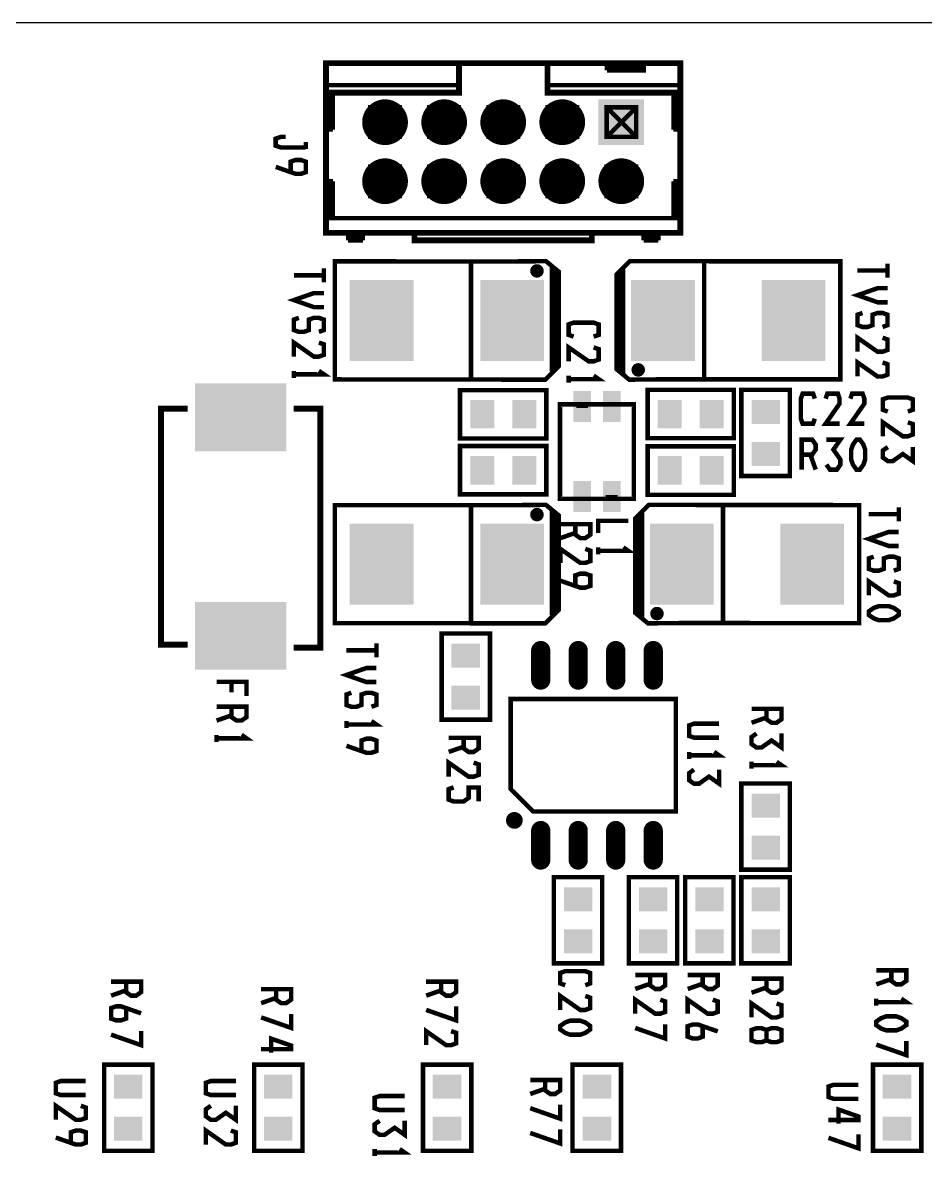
# Model space of a CAD drawing. Extents: x -8 to 204, y 99 to 321.
# Drawn here: x 117.56 to 148.12, y 282.64 to 321.11 of the extents above; entities that cross this region are included whole.
import ezdxf

# ---------------------------------------------------------------- set-up
doc = ezdxf.new("R2010")
doc.units = 0
doc.header["$MEASUREMENT"] = 0
doc.layers.get('0').update_dxf_attribs({"linetype": 'CONTINUOUS'})
for name, color, linetype in [('22-301-0_DRD', 1, 'CONTINUOUS'), ('22-301-0_SMT', 8, 'CONTINUOUS'), ('22-301-0_SST', 255, 'CONTINUOUS')]:
    doc.layers.add(name, color=color, linetype=linetype)

# ---------------------------------------------------------------- blocks, each defined once
blk = doc.blocks.new('RECTANGLE_5')
blk.add_solid([(0.4064, 0.4826), (0.4064, -0.4826), (-0.4064, 0.4826), (-0.4064, -0.4826)])
blk = doc.blocks.new('RECTANGLE_6')
blk.add_solid([(0.4826, 0.4064), (0.4826, -0.4064), (-0.4826, 0.4064), (-0.4826, -0.4064)])
blk = doc.blocks.new('RECTANGLE_15')
blk.add_solid([(1.0795, 1.3716), (1.0795, -1.3716), (-1.0795, 1.3716), (-1.0795, -1.3716)])
blk = doc.blocks.new('RECTANGLE_25')
blk.add_solid([(1.5494, 1.14935), (1.5494, -1.14935), (-1.5494, 1.14935), (-1.5494, -1.14935)])
blk = doc.blocks.new('ROUND_31')
at = {"const_width": 0.7747}
blk.add_lwpolyline([(-0.38735, 0, 1), (0.38735, 0, 1)], format="xyb", close=True, dxfattribs=at)
blk = doc.blocks.new('SQUARE_32')
blk.add_solid([(0.7747, 0.7747), (0.7747, -0.7747), (-0.7747, 0.7747), (-0.7747, -0.7747)])
blk = doc.blocks.new('RECTANGLE_33')
blk.add_solid([(0.29972, 0.52451), (0.29972, -0.52451), (-0.29972, 0.52451), (-0.29972, -0.52451)])
blk = doc.blocks.new('OBLONG_49')
at = {"const_width": 0.65024}
blk.add_lwpolyline([(0, 0.50038), (0, -0.50038)], dxfattribs=at)
at = {"const_width": 0.32512}
for points in [[(-0.16256, 0.50038, 1), (0.16256, 0.50038, 1)], [(-0.16256, -0.50038, 1), (0.16256, -0.50038, 1)]]:
    blk.add_lwpolyline(points, format="xyb", close=True, dxfattribs=at)

msp = doc.modelspace()

# ---------------------------------------------------------------- linework, layer by layer
at = {"layer": '22-301-0_DRD'}
msp.add_line((202.303, 321.109), (-5.698, 321.109), dxfattribs=at)
at = {"layer": '22-301-0_SST'}
for points, const_width in [([(139.326, 319.74), (127.827, 319.74), (127.827, 313.99), (139.826, 313.99), (139.826, 319.74), (139.326, 319.74)], 0.198), ([(132.328, 319.74), (132.328, 318.739), (127.827, 318.739)], 0.198), ([(135.325, 319.74), (135.325, 318.739), (139.826, 318.739)], 0.198), ([(138.592, 319.743), (138.592, 319.491), (137.34, 319.491)], 0.15), ([(137.34, 319.743), (137.34, 319.491)], 0.15), ([(138.592, 319.743), (137.34, 319.743)], 0.15), ([(138.592, 319.697), (137.34, 319.697)], 0.15), ([(137.411, 319.743), (137.411, 319.491)], 0.15), ([(137.545, 319.743), (137.545, 319.491)], 0.15), ([(137.68, 319.743), (137.68, 319.491)], 0.15), ([(137.812, 319.743), (137.812, 319.491)], 0.15), ([(137.947, 319.743), (137.947, 319.491)], 0.15), ([(138.081, 319.743), (138.081, 319.491)], 0.15), ([(138.216, 319.743), (138.216, 319.491)], 0.15), ([(138.35, 319.743), (138.35, 319.491)], 0.15), ([(138.483, 319.743), (138.483, 319.491)], 0.15), ([(138.592, 319.562), (137.34, 319.562)], 0.15), ([(132.326, 318.991), (127.827, 318.991)], 0.15), ([(135.328, 318.991), (139.826, 318.991)], 0.15), ([(128.061, 318.742), (127.809, 318.742), (127.809, 317.49)], 0.15), ([(128.061, 318.633), (127.809, 318.633)], 0.15), ([(128.061, 318.501), (127.809, 318.501)], 0.15), ([(127.881, 318.742), (127.881, 317.49)], 0.15), ([(128.015, 318.742), (128.015, 317.49)], 0.15), ([(128.061, 318.742), (128.061, 317.49)], 0.15), ([(139.844, 318.742), (139.592, 318.742), (139.592, 317.49)], 0.15), ([(139.844, 318.633), (139.592, 318.633)], 0.15), ([(139.844, 318.501), (139.592, 318.501)], 0.15), ([(139.664, 318.742), (139.664, 317.49)], 0.15), ([(139.798, 318.742), (139.798, 317.49)], 0.15), ([(139.844, 318.742), (139.844, 317.49)], 0.15), ([(128.061, 318.366), (127.809, 318.366)], 0.15), ([(128.061, 318.231), (127.809, 318.231)], 0.15), ([(128.061, 318.097), (127.809, 318.097)], 0.15), ([(129.323, 318.242), (130.324, 317.241)], 0.15), ([(130.324, 317.241), (130.324, 318.242), (129.323, 318.242), (129.323, 317.241), (130.324, 317.241)], 0.15), ([(130.324, 318.242), (129.323, 317.241)], 0.15), ([(131.325, 318.242), (132.326, 317.241)], 0.15), ([(132.326, 318.242), (131.325, 317.241)], 0.15), ([(132.326, 317.241), (132.326, 318.242), (131.325, 318.242), (131.325, 317.241), (132.326, 317.241)], 0.15), ([(134.327, 317.241), (134.327, 318.242), (133.326, 318.242), (133.326, 317.241), (134.327, 317.241)], 0.15), ([(133.326, 318.242), (134.327, 317.241)], 0.15), ([(134.327, 318.242), (133.326, 317.241)], 0.15), ([(135.328, 318.242), (136.329, 317.241)], 0.15), ([(136.329, 317.241), (136.329, 318.242), (135.328, 318.242), (135.328, 317.241), (136.329, 317.241)], 0.15), ([(136.329, 318.242), (135.328, 317.241)], 0.15), ([(138.33, 317.241), (138.33, 318.242), (137.329, 318.242), (137.329, 317.241), (138.33, 317.241)], 0.15), ([(137.329, 318.242), (138.33, 317.241)], 0.15), ([(138.33, 318.242), (137.329, 317.241)], 0.15), ([(139.844, 318.366), (139.592, 318.366)], 0.15), ([(139.844, 318.231), (139.592, 318.231)], 0.15), ([(139.844, 318.097), (139.592, 318.097)], 0.15), ([(128.061, 317.962), (127.809, 317.962)], 0.15), ([(128.061, 317.83), (127.809, 317.83)], 0.15), ([(128.061, 317.696), (127.809, 317.696)], 0.15), ([(139.844, 317.962), (139.592, 317.962)], 0.15), ([(139.844, 317.83), (139.592, 317.83)], 0.15), ([(139.844, 317.696), (139.592, 317.696)], 0.15), ([(128.061, 317.561), (127.809, 317.561)], 0.15), ([(128.061, 317.49), (127.809, 317.49)], 0.15), ([(139.844, 317.561), (139.592, 317.561)], 0.15), ([(139.844, 317.49), (139.592, 317.49)], 0.15), ([(126.463, 317.241), (126.293, 317.241), (126.125, 317.182), (126.125, 316.944), (126.293, 316.885), (127.141, 316.885)], 0.152), ([(127.141, 316.827), (127.141, 317.063)], 0.152), ([(126.633, 316.047), (126.633, 316.403), (126.801, 316.461), (126.971, 316.461), (127.141, 316.403), (127.141, 316.047), (126.971, 315.989), (126.801, 315.989), (126.125, 316.225)], 0.152), ([(130.324, 315.239), (130.324, 316.24), (129.323, 316.24), (129.323, 315.239), (130.324, 315.239)], 0.15), ([(129.323, 316.24), (130.324, 315.239)], 0.15), ([(130.324, 316.24), (129.323, 315.239)], 0.15), ([(132.326, 315.239), (132.326, 316.24), (131.325, 316.24), (131.325, 315.239), (132.326, 315.239)], 0.15), ([(131.325, 316.24), (132.326, 315.239)], 0.15), ([(132.326, 316.24), (131.325, 315.239)], 0.15), ([(134.327, 315.239), (134.327, 316.24), (133.326, 316.24), (133.326, 315.239), (134.327, 315.239)], 0.15), ([(133.326, 316.24), (134.327, 315.239)], 0.15), ([(134.327, 316.24), (133.326, 315.239)], 0.15), ([(136.329, 315.239), (136.329, 316.24), (135.328, 316.24), (135.328, 315.239), (136.329, 315.239)], 0.15), ([(135.328, 316.24), (136.329, 315.239)], 0.15), ([(136.329, 316.24), (135.328, 315.239)], 0.15), ([(138.33, 316.24), (137.329, 315.239)], 0.15), ([(138.33, 315.239), (138.33, 316.24), (137.329, 316.24), (137.329, 315.239), (138.33, 315.239)], 0.15), ([(137.329, 316.24), (138.33, 315.239)], 0.15), ([(127.809, 315.74), (127.809, 314.488)], 0.15), ([(128.061, 315.74), (127.809, 315.74)], 0.15), ([(127.881, 315.74), (127.881, 314.488)], 0.15), ([(128.015, 315.74), (128.015, 314.488)], 0.15), ([(128.061, 315.74), (128.061, 314.488)], 0.15), ([(139.592, 315.74), (139.592, 314.488)], 0.15), ([(139.844, 315.74), (139.592, 315.74)], 0.15), ([(139.664, 315.74), (139.664, 314.488)], 0.15), ([(139.798, 315.74), (139.798, 314.488)], 0.15), ([(139.844, 315.74), (139.844, 314.488)], 0.15), ([(128.061, 315.631), (127.809, 315.631)], 0.15), ([(128.061, 315.498), (127.809, 315.498)], 0.15), ([(128.061, 315.364), (127.809, 315.364)], 0.15), ([(139.844, 315.631), (139.592, 315.631)], 0.15), ([(139.844, 315.498), (139.592, 315.498)], 0.15), ([(139.844, 315.364), (139.592, 315.364)], 0.15), ([(128.061, 315.229), (127.809, 315.229)], 0.15), ([(128.061, 315.095), (127.809, 315.095)], 0.15), ([(128.061, 314.96), (127.809, 314.96)], 0.15), ([(139.844, 315.229), (139.592, 315.229)], 0.15), ([(139.844, 315.095), (139.592, 315.095)], 0.15), ([(139.844, 314.96), (139.592, 314.96)], 0.15), ([(128.061, 314.828), (127.809, 314.828)], 0.15), ([(128.061, 314.693), (127.809, 314.693)], 0.15), ([(139.844, 314.828), (139.592, 314.828)], 0.15), ([(139.844, 314.693), (139.592, 314.693)], 0.15), ([(128.061, 314.559), (127.809, 314.559)], 0.15), ([(128.061, 314.488), (127.809, 314.488)], 0.15), ([(127.827, 314.49), (139.826, 314.49)], 0.15), ([(139.844, 314.559), (139.592, 314.559)], 0.15), ([(139.844, 314.488), (139.592, 314.488)], 0.15), ([(128.574, 313.99), (128.574, 313.738)], 0.15), ([(129.074, 313.99), (128.574, 313.99)], 0.15), ([(129.074, 313.944), (128.574, 313.944)], 0.15), ([(129.074, 313.809), (128.574, 313.809)], 0.15), ([(128.645, 313.99), (128.645, 313.738)], 0.15), ([(128.78, 313.99), (128.78, 313.738)], 0.15), ([(128.912, 313.99), (128.912, 313.738)], 0.15), ([(129.046, 313.99), (129.046, 313.738)], 0.15), ([(129.074, 313.99), (129.074, 313.738)], 0.15), ([(137.83, 313.99), (136.829, 313.99), (136.829, 313.738), (130.824, 313.738), (130.824, 313.99)], 0.198), ([(139.082, 313.99), (138.582, 313.99), (138.582, 313.738)], 0.15), ([(139.082, 313.944), (138.582, 313.944)], 0.15), ([(139.082, 313.809), (138.582, 313.809)], 0.15), ([(138.65, 313.99), (138.65, 313.738)], 0.15), ([(138.785, 313.99), (138.785, 313.738)], 0.15), ([(138.919, 313.99), (138.919, 313.738)], 0.15), ([(139.054, 313.99), (139.054, 313.738)], 0.15), ([(139.082, 313.99), (139.082, 313.738)], 0.15), ([(129.074, 313.738), (128.574, 313.738)], 0.15), ([(139.082, 313.738), (138.582, 313.738)], 0.15), ([(127.756, 312.313), (127.756, 312.788)], 0.152), ([(134.116, 313.022), (129.763, 313.024), (128.124, 313.024), (128.124, 309.027), (135.249, 309.019), (135.706, 309.476), (135.706, 312.677), (135.274, 313.032), (134.116, 313.022)], 0.152), ([(132.734, 312.981), (132.734, 309.044)], 0.152), ([(135.112, 312.651), (134.825, 312.651)], 0.152), ([(135.094, 312.788), (134.843, 312.788)], 0.152), ([(134.919, 312.844), (134.919, 312.557)], 0.152), ([(135.056, 312.826), (135.056, 312.575)], 0.152), ([(135.401, 312.931), (135.452, 312.88)], 0.152), ([(135.401, 312.931), (135.503, 312.829), (135.478, 312.804), (135.478, 309.298)], 0.152), ([(135.452, 312.88), (135.503, 312.804)], 0.152), ([(135.638, 312.692), (135.478, 312.692)], 0.152), ([(135.503, 312.804), (135.655, 312.677)], 0.152), ([(135.503, 312.804), (135.503, 309.324)], 0.152), ([(135.64, 312.689), (135.64, 309.461)], 0.152), ([(135.655, 312.677), (135.655, 309.476)], 0.152), ([(139.252, 309.029), (143.606, 309.027), (145.244, 309.027), (145.244, 313.024), (138.119, 313.032), (137.662, 312.575), (137.662, 309.375), (138.094, 309.019), (139.252, 309.029)], 0.152), ([(137.891, 312.753), (137.713, 312.575)], 0.152), ([(137.891, 312.651), (137.789, 312.651)], 0.152), ([(137.814, 312.677), (137.814, 309.291)], 0.152), ([(137.891, 312.753), (137.891, 309.248)], 0.152), ([(140.634, 309.07), (140.634, 313.007)], 0.152), ([(145.823, 312.717), (146.839, 312.717)], 0.152), ([(146.839, 312.478), (146.839, 312.953)], 0.152), ([(126.74, 312.552), (127.756, 312.552)], 0.152), ([(135.655, 312.555), (135.478, 312.555)], 0.152), ([(135.655, 312.417), (135.478, 312.417)], 0.152), ([(135.655, 312.28), (135.478, 312.28)], 0.152), ([(137.713, 312.575), (137.713, 309.375), (137.865, 309.248), (137.916, 309.171), (137.967, 309.121)], 0.152), ([(137.891, 312.514), (137.713, 312.514)], 0.152), ([(137.891, 312.377), (137.713, 312.377)], 0.152), ([(127.756, 311.475), (127.416, 311.475), (126.74, 311.714), (127.416, 311.95), (127.756, 311.95)], 0.152), ([(135.655, 312.143), (135.478, 312.143)], 0.152), ([(135.655, 312.006), (135.478, 312.006)], 0.152), ([(137.891, 312.24), (137.713, 312.24)], 0.152), ([(137.891, 312.102), (137.713, 312.102)], 0.152), ([(137.891, 311.965), (137.713, 311.965)], 0.152), ([(146.839, 311.64), (146.501, 311.64), (145.823, 311.879), (146.501, 312.115), (146.839, 312.115)], 0.152), ([(135.655, 311.869), (135.478, 311.869)], 0.152), ([(135.655, 311.732), (135.478, 311.732)], 0.152), ([(135.655, 311.594), (135.478, 311.594)], 0.152), ([(137.891, 311.828), (137.713, 311.828)], 0.152), ([(137.891, 311.691), (137.713, 311.691)], 0.152), ([(137.891, 311.554), (137.713, 311.554)], 0.152), ([(127.586, 310.637), (127.756, 310.698), (127.756, 311.053), (127.586, 311.112), (127.416, 311.112), (127.248, 311.053), (127.248, 310.698), (127.078, 310.637), (126.908, 310.637), (126.74, 310.698), (126.74, 311.053), (126.908, 311.112)], 0.152), ([(135.655, 311.457), (135.478, 311.457)], 0.152), ([(135.655, 311.32), (135.478, 311.32)], 0.152), ([(135.655, 311.183), (135.478, 311.183)], 0.152), ([(137.891, 311.417), (137.713, 311.417)], 0.152), ([(137.891, 311.28), (137.713, 311.28)], 0.152), ([(137.891, 311.142), (137.713, 311.142)], 0.152), ([(146.671, 310.802), (146.839, 310.863), (146.839, 311.219), (146.671, 311.277), (146.501, 311.277), (146.331, 311.219), (146.331, 310.863), (146.163, 310.802), (145.993, 310.802), (145.823, 310.863), (145.823, 311.219), (145.993, 311.277)], 0.152), ([(135.655, 311.046), (135.478, 311.046)], 0.152), ([(135.655, 310.909), (135.478, 310.909)], 0.152), ([(135.655, 310.772), (135.478, 310.772)], 0.152), ([(136.212, 310.477), (136.042, 310.535), (136.042, 310.891), (136.212, 310.949), (136.887, 310.949), (137.058, 310.891), (137.058, 310.535), (136.887, 310.477)], 0.152), ([(137.891, 311.005), (137.713, 311.005)], 0.152), ([(137.891, 310.868), (137.713, 310.868)], 0.152), ([(137.891, 310.731), (137.713, 310.731)], 0.152), ([(126.74, 309.799), (126.74, 310.274), (127.416, 309.799), (127.586, 309.799), (127.756, 309.86), (127.756, 310.215), (127.586, 310.274)], 0.152), ([(135.655, 310.634), (135.478, 310.634)], 0.152), ([(135.655, 310.497), (135.478, 310.497)], 0.152), ([(135.655, 310.36), (135.478, 310.36)], 0.152), ([(137.891, 310.594), (137.713, 310.594)], 0.152), ([(137.891, 310.457), (137.713, 310.457)], 0.152), ([(145.823, 309.964), (145.823, 310.439), (146.501, 309.964), (146.671, 309.964), (146.839, 310.025), (146.839, 310.38), (146.671, 310.439)], 0.152), ([(135.655, 310.223), (135.478, 310.223)], 0.152), ([(135.655, 310.086), (135.478, 310.086)], 0.152), ([(136.042, 309.639), (136.042, 310.111), (136.72, 309.639), (136.887, 309.639), (137.058, 309.697), (137.058, 310.053), (136.887, 310.111)], 0.152), ([(137.891, 310.319), (137.713, 310.319)], 0.152), ([(137.891, 310.182), (137.713, 310.182)], 0.152), ([(137.891, 310.045), (137.713, 310.045)], 0.152), ([(135.655, 309.949), (135.478, 309.949)], 0.152), ([(135.655, 309.811), (135.478, 309.811)], 0.152), ([(135.655, 309.674), (135.478, 309.674)], 0.152), ([(137.891, 309.908), (137.713, 309.908)], 0.152), ([(137.891, 309.771), (137.713, 309.771)], 0.152), ([(137.891, 309.634), (137.713, 309.634)], 0.152), ([(145.823, 309.126), (145.823, 309.601), (146.501, 309.126), (146.671, 309.126), (146.839, 309.187), (146.839, 309.542), (146.671, 309.601)], 0.152), ([(126.74, 309.08), (126.74, 309.316)], 0.152), ([(126.74, 309.199), (127.756, 309.199), (127.586, 309.316)], 0.152), ([(135.655, 309.537), (135.478, 309.537)], 0.152), ([(135.655, 309.476), (135.478, 309.298)], 0.152), ([(135.579, 309.4), (135.478, 309.4)], 0.152), ([(137.891, 309.496), (137.713, 309.496)], 0.152), ([(137.891, 309.359), (137.731, 309.359)], 0.152), ([(137.891, 309.248), (137.865, 309.222)], 0.152), ([(137.865, 309.222), (137.967, 309.121)], 0.152), ([(138.541, 309.298), (138.254, 309.298)], 0.152), ([(138.523, 309.435), (138.272, 309.435)], 0.152), ([(138.348, 309.491), (138.348, 309.204)], 0.152), ([(138.485, 309.474), (138.485, 309.222)], 0.152), ([(136.042, 308.917), (136.042, 309.156)], 0.152), ([(136.042, 309.037), (137.058, 309.037), (136.887, 309.156)], 0.152), ([(132.366, 307.025), (135.287, 307.025), (135.287, 308.663), (132.366, 308.663), (132.366, 307.025)], 0.152), ([(141.637, 308.676), (138.716, 308.676), (138.716, 307.038), (141.637, 307.038), (141.637, 308.676)], 0.152), ([(141.891, 308.676), (141.891, 305.755), (143.529, 305.755), (143.529, 308.676), (141.891, 308.676)], 0.152), ([(144.378, 307.696), (144.319, 307.528), (143.964, 307.528), (143.905, 307.696), (143.905, 308.374), (143.964, 308.544), (144.319, 308.544), (144.378, 308.374)], 0.152), ([(145.216, 307.528), (144.744, 307.528), (145.216, 308.204), (145.216, 308.374), (145.158, 308.544), (144.802, 308.544), (144.744, 308.374)], 0.152), ([(146.054, 307.528), (145.582, 307.528), (146.054, 308.204), (146.054, 308.374), (145.996, 308.544), (145.64, 308.544), (145.582, 308.374)], 0.152), ([(123.138, 300.045), (122.239, 300.045), (122.239, 308.036), (123.138, 308.036)], 0.201), ([(126.735, 308.036), (127.634, 308.036), (127.634, 299.943), (126.735, 299.943)], 0.201), ([(138.251, 308.13), (138.251, 308.181), (138.201, 308.181), (135.8, 308.181), (135.752, 308.181), (135.752, 308.13)], 0.152), ([(135.752, 305.031), (135.752, 308.13)], 0.152), ([(136.702, 308.13), (136.301, 308.13)], 0.152), ([(138.251, 308.13), (138.251, 305.031)], 0.152), ([(146.849, 307.937), (146.679, 307.998), (146.679, 308.353), (146.849, 308.412), (147.527, 308.412), (147.695, 308.353), (147.695, 307.998), (147.527, 307.937)], 0.152), ([(146.679, 307.099), (146.679, 307.574), (147.357, 307.099), (147.527, 307.099), (147.695, 307.16), (147.695, 307.515), (147.527, 307.574)], 0.152), ([(143.933, 306.479), (144.289, 306.479), (144.406, 306.649), (144.406, 306.819), (144.289, 306.987), (143.933, 306.987), (143.933, 305.971)], 0.152), ([(144.772, 306.141), (144.888, 305.971), (145.127, 305.971), (145.244, 306.141), (145.244, 306.311), (145.008, 306.649), (145.244, 306.987), (144.772, 306.987)], 0.152), ([(145.788, 305.971), (145.668, 306.141), (145.61, 306.311), (145.61, 306.649), (145.668, 306.819), (145.788, 306.987), (145.904, 306.987), (146.024, 306.819), (146.082, 306.649), (146.082, 306.311), (146.024, 306.141), (145.904, 305.971), (145.788, 305.971)], 0.152), ([(135.287, 306.771), (132.366, 306.771), (132.366, 305.133), (135.287, 305.133), (135.287, 306.771)], 0.152), ([(138.716, 305.12), (141.637, 305.12), (141.637, 306.758), (138.716, 306.758), (138.716, 305.12)], 0.152), ([(146.849, 306.735), (146.679, 306.616), (146.679, 306.38), (146.849, 306.26), (147.019, 306.26), (147.357, 306.499), (147.695, 306.26), (147.695, 306.735)], 0.152), ([(144.228, 306.479), (144.406, 305.971)], 0.152), ([(135.752, 305.031), (135.752, 304.98), (135.8, 304.98), (138.201, 304.98), (138.251, 304.98), (138.251, 305.031)], 0.152), ([(137.301, 305.031), (137.703, 305.031)], 0.152), ([(134.116, 304.767), (129.763, 304.769), (128.124, 304.769), (128.124, 300.772), (135.249, 300.764), (135.706, 301.221), (135.706, 304.422), (135.274, 304.777), (134.116, 304.767)], 0.152), ([(132.734, 304.726), (132.734, 300.789)], 0.152), ([(134.919, 304.589), (134.919, 304.302)], 0.152), ([(135.401, 304.676), (135.452, 304.625)], 0.152), ([(135.401, 304.676), (135.503, 304.574), (135.478, 304.549), (135.478, 301.043)], 0.152), ([(135.452, 304.625), (135.503, 304.549)], 0.152), ([(139.887, 300.774), (144.241, 300.772), (145.879, 300.772), (145.879, 304.769), (138.754, 304.777), (138.297, 304.32), (138.297, 301.12), (138.729, 300.764), (139.887, 300.774)], 0.152), ([(141.269, 300.815), (141.269, 304.752)], 0.152), ([(147.22, 304.223), (147.22, 304.698)], 0.152), ([(135.112, 304.396), (134.825, 304.396)], 0.152), ([(135.094, 304.533), (134.843, 304.533)], 0.152), ([(135.056, 304.571), (135.056, 304.32)], 0.152), ([(135.638, 304.437), (135.478, 304.437)], 0.152), ([(135.655, 304.3), (135.478, 304.3)], 0.152), ([(135.503, 304.549), (135.655, 304.422)], 0.152), ([(135.503, 304.549), (135.503, 301.069)], 0.152), ([(135.64, 304.434), (135.64, 301.206)], 0.152), ([(135.655, 304.422), (135.655, 301.221)], 0.152), ([(137.045, 303.82), (137.045, 304.236), (138.061, 304.236)], 0.152), ([(138.526, 304.498), (138.348, 304.32)], 0.152), ([(138.348, 304.32), (138.348, 301.12), (138.5, 300.993), (138.551, 300.916), (138.602, 300.866)], 0.152), ([(138.526, 304.259), (138.348, 304.259)], 0.152), ([(138.526, 304.396), (138.424, 304.396)], 0.152), ([(138.449, 304.422), (138.449, 301.036)], 0.152), ([(138.526, 304.498), (138.526, 300.993)], 0.152), ([(146.204, 304.462), (147.22, 304.462)], 0.152), ([(135.655, 304.162), (135.478, 304.162)], 0.152), ([(135.655, 304.025), (135.478, 304.025)], 0.152), ([(135.655, 303.888), (135.478, 303.888)], 0.152), ([(136.268, 304.124), (136.268, 303.769), (136.438, 303.649), (136.605, 303.649), (136.776, 303.769), (136.776, 304.124), (135.76, 304.124)], 0.152), ([(136.268, 303.827), (135.76, 303.649)], 0.152), ([(138.526, 304.122), (138.348, 304.122)], 0.152), ([(138.526, 303.985), (138.348, 303.985)], 0.152), ([(138.526, 303.847), (138.348, 303.847)], 0.152), ([(147.22, 303.385), (146.882, 303.385), (146.204, 303.624), (146.882, 303.86), (147.22, 303.86)], 0.152), ([(135.655, 303.751), (135.478, 303.751)], 0.152), ([(135.655, 303.614), (135.478, 303.614)], 0.152), ([(135.655, 303.477), (135.478, 303.477)], 0.152), ([(138.526, 303.71), (138.348, 303.71)], 0.152), ([(138.526, 303.573), (138.348, 303.573)], 0.152), ([(138.526, 303.436), (138.348, 303.436)], 0.152), ([(135.655, 303.339), (135.478, 303.339)], 0.152), ([(135.655, 303.202), (135.478, 303.202)], 0.152), ([(135.655, 303.065), (135.478, 303.065)], 0.152), ([(135.76, 302.811), (135.76, 303.286), (136.438, 302.811), (136.605, 302.811), (136.776, 302.87), (136.776, 303.225), (136.605, 303.286)], 0.152), ([(137.045, 303.101), (137.045, 303.337)], 0.152), ([(137.045, 303.22), (138.061, 303.22), (137.891, 303.337)], 0.152), ([(138.526, 303.299), (138.348, 303.299)], 0.152), ([(138.526, 303.162), (138.348, 303.162)], 0.152), ([(135.655, 302.928), (135.478, 302.928)], 0.152), ([(135.655, 302.791), (135.478, 302.791)], 0.152), ([(135.655, 302.654), (135.478, 302.654)], 0.152), ([(138.526, 303.025), (138.348, 303.025)], 0.152), ([(138.526, 302.887), (138.348, 302.887)], 0.152), ([(138.526, 302.75), (138.348, 302.75)], 0.152), ([(147.052, 302.547), (147.22, 302.608), (147.22, 302.964), (147.052, 303.022), (146.882, 303.022), (146.712, 302.964), (146.712, 302.608), (146.544, 302.547), (146.374, 302.547), (146.204, 302.608), (146.204, 302.964), (146.374, 303.022)], 0.152), ([(135.655, 302.517), (135.478, 302.517)], 0.152), ([(135.655, 302.379), (135.478, 302.379)], 0.152), ([(136.268, 302.031), (136.268, 302.387), (136.438, 302.448), (136.605, 302.448), (136.776, 302.387), (136.776, 302.031), (136.605, 301.973), (136.438, 301.973), (135.76, 302.209)], 0.152), ([(138.526, 302.613), (138.348, 302.613)], 0.152), ([(138.526, 302.476), (138.348, 302.476)], 0.152), ([(138.526, 302.339), (138.348, 302.339)], 0.152), ([(135.655, 302.242), (135.478, 302.242)], 0.152), ([(135.655, 302.105), (135.478, 302.105)], 0.152), ([(135.655, 301.968), (135.478, 301.968)], 0.152), ([(138.526, 302.202), (138.348, 302.202)], 0.152), ([(138.526, 302.064), (138.348, 302.064)], 0.152), ([(138.526, 301.927), (138.348, 301.927)], 0.152), ([(146.204, 301.709), (146.204, 302.184), (146.882, 301.709), (147.052, 301.709), (147.22, 301.77), (147.22, 302.125), (147.052, 302.184)], 0.152), ([(135.655, 301.831), (135.478, 301.831)], 0.152), ([(135.655, 301.694), (135.478, 301.694)], 0.152), ([(135.655, 301.556), (135.478, 301.556)], 0.152), ([(138.526, 301.79), (138.348, 301.79)], 0.152), ([(138.526, 301.653), (138.348, 301.653)], 0.152), ([(138.526, 301.516), (138.348, 301.516)], 0.152), ([(135.655, 301.419), (135.478, 301.419)], 0.152), ([(135.655, 301.282), (135.478, 301.282)], 0.152), ([(135.655, 301.221), (135.478, 301.043)], 0.152), ([(135.579, 301.145), (135.478, 301.145)], 0.152), ([(138.526, 301.379), (138.348, 301.379)], 0.152), ([(138.526, 301.241), (138.348, 301.241)], 0.152), ([(139.158, 301.18), (138.907, 301.18)], 0.152), ([(138.983, 301.236), (138.983, 300.949)], 0.152), ([(139.12, 301.219), (139.12, 300.967)], 0.152), ([(146.204, 301.168), (146.374, 301.287), (146.544, 301.346), (146.882, 301.346), (147.052, 301.287), (147.22, 301.168), (147.22, 301.048), (147.052, 300.932), (146.882, 300.871), (146.544, 300.871), (146.374, 300.932), (146.204, 301.048), (146.204, 301.168)], 0.152), ([(138.526, 301.104), (138.366, 301.104)], 0.152), ([(138.526, 300.993), (138.5, 300.967)], 0.152), ([(138.5, 300.967), (138.602, 300.866)], 0.152), ([(139.176, 301.043), (138.889, 301.043)], 0.152), ([(133.382, 297.5), (133.382, 300.421), (131.744, 300.421), (131.744, 297.5), (133.382, 297.5)], 0.152), ([(129.534, 299.613), (129.534, 300.088)], 0.152), ([(128.518, 299.852), (129.534, 299.852)], 0.152), ([(129.534, 298.775), (129.194, 298.775), (128.518, 299.014), (129.194, 299.25), (129.534, 299.25)], 0.152), ([(124.121, 298.78), (125.137, 298.78), (125.137, 298.308)], 0.152), ([(124.629, 298.425), (124.629, 298.78)], 0.152), ([(129.364, 297.937), (129.534, 297.998), (129.534, 298.353), (129.364, 298.412), (129.194, 298.412), (129.026, 298.353), (129.026, 297.998), (128.856, 297.937), (128.686, 297.937), (128.518, 297.998), (128.518, 298.353), (128.686, 298.412)], 0.152), ([(134.081, 295.151), (134.081, 298.199), (139.669, 298.199), (139.669, 294.389), (134.843, 294.389), (134.081, 295.151)], 0.152), ([(124.629, 297.942), (124.629, 297.586), (124.8, 297.47), (124.967, 297.47), (125.137, 297.586), (125.137, 297.942), (124.121, 297.942)], 0.152), ([(142.742, 297.871), (142.742, 297.515), (142.912, 297.396), (143.082, 297.396), (143.25, 297.515), (143.25, 297.871), (142.234, 297.871)], 0.152), ([(124.629, 297.647), (124.121, 297.47)], 0.152), ([(128.518, 297.218), (128.518, 297.454)], 0.152), ([(128.518, 297.337), (129.534, 297.337), (129.364, 297.454)], 0.152), ([(141.137, 296.893), (140.288, 296.893), (140.121, 296.951), (140.121, 297.307), (140.288, 297.365), (141.137, 297.365)], 0.152), ([(142.742, 297.574), (142.234, 297.396)], 0.152), ([(124.121, 296.748), (124.121, 296.987)], 0.152), ([(124.121, 296.868), (125.137, 296.868), (124.967, 296.987)], 0.152), ([(132.488, 296.883), (132.488, 296.527), (132.656, 296.408), (132.826, 296.408), (132.996, 296.527), (132.996, 296.883), (131.98, 296.883)], 0.152), ([(142.404, 297.033), (142.234, 296.913), (142.234, 296.677), (142.404, 296.558), (142.574, 296.558), (142.912, 296.796), (143.25, 296.558), (143.25, 297.033)], 0.152), ([(129.026, 296.438), (129.026, 296.794), (129.194, 296.855), (129.364, 296.855), (129.534, 296.794), (129.534, 296.438), (129.364, 296.38), (129.194, 296.38), (128.518, 296.616)], 0.152), ([(132.488, 296.586), (131.98, 296.408)], 0.152), ([(131.98, 295.57), (131.98, 296.045), (132.656, 295.57), (132.826, 295.57), (132.996, 295.631), (132.996, 295.986), (132.826, 296.045)], 0.152), ([(140.121, 296.172), (140.121, 296.41)], 0.152), ([(140.121, 296.291), (141.137, 296.291), (140.967, 296.41)], 0.152), ([(140.288, 295.808), (140.121, 295.689), (140.121, 295.453), (140.288, 295.333), (140.459, 295.333), (140.796, 295.572), (141.137, 295.333), (141.137, 295.808)], 0.152), ([(142.234, 295.839), (142.234, 296.075)], 0.152), ([(142.234, 295.958), (143.25, 295.958), (143.082, 296.075)], 0.152), ([(141.891, 295.341), (141.891, 292.42), (143.529, 292.42), (143.529, 295.341), (141.891, 295.341)], 0.152), ([(132.148, 295.206), (131.98, 295.148), (131.98, 294.792), (132.148, 294.731), (132.488, 294.731), (132.656, 294.851), (132.656, 295.206), (132.996, 295.206), (132.996, 294.731)], 0.152), ([(134.33, 294.256), (134.083, 294.256)], 0.152), ([(134.098, 294.267), (134.098, 293.908)], 0.152), ([(134.236, 294.295), (134.236, 293.883)], 0.152), ([(134.373, 294.211), (134.373, 293.964)], 0.152), ([(134.411, 294.119), (133.999, 294.119)], 0.152), ([(134.385, 293.982), (134.027, 293.982)], 0.152), ([(135.541, 292.166), (135.541, 289.245), (137.179, 289.245), (137.179, 292.166), (135.541, 292.166)], 0.152), ([(138.081, 292.166), (138.081, 289.245), (139.719, 289.245), (139.719, 292.166), (138.081, 292.166)], 0.152), ([(139.986, 292.166), (139.986, 289.245), (141.624, 289.245), (141.624, 292.166), (139.986, 292.166)], 0.152), ([(141.891, 292.166), (141.891, 289.245), (143.529, 289.245), (143.529, 292.166), (141.891, 292.166)], 0.152), ([(135.927, 288.506), (135.757, 288.567), (135.757, 288.922), (135.927, 288.981), (136.605, 288.981), (136.773, 288.922), (136.773, 288.567), (136.605, 288.506)], 0.152), ([(138.805, 288.854), (138.805, 288.498), (138.975, 288.379), (139.145, 288.379), (139.313, 288.498), (139.313, 288.854), (138.297, 288.854)], 0.152), ([(140.583, 288.854), (140.583, 288.498), (140.753, 288.379), (140.923, 288.379), (141.091, 288.498), (141.091, 288.854), (140.075, 288.854)], 0.152), ([(146.966, 289.009), (146.966, 288.653), (147.134, 288.534), (147.304, 288.534), (147.474, 288.653), (147.474, 289.009), (146.458, 289.009)], 0.152), ([(121.058, 288.628), (121.058, 288.272), (121.226, 288.153), (121.396, 288.153), (121.566, 288.272), (121.566, 288.628), (120.55, 288.628)], 0.152), ([(131.726, 288.628), (131.726, 288.272), (131.894, 288.153), (132.064, 288.153), (132.234, 288.272), (132.234, 288.628), (131.218, 288.628)], 0.152), ([(138.805, 288.557), (138.297, 288.379)], 0.152), ([(140.583, 288.557), (140.075, 288.379)], 0.152), ([(142.742, 288.727), (142.742, 288.371), (142.912, 288.252), (143.082, 288.252), (143.25, 288.371), (143.25, 288.727), (142.234, 288.727)], 0.152), ([(142.742, 288.43), (142.234, 288.252)], 0.152), ([(146.966, 288.712), (146.458, 288.534)], 0.152), ([(121.058, 288.331), (120.55, 288.153)], 0.152), ([(126.138, 288.374), (126.138, 288.018), (126.306, 287.899), (126.476, 287.899), (126.646, 288.018), (126.646, 288.374), (125.63, 288.374)], 0.152), ([(126.138, 288.077), (125.63, 287.899)], 0.152), ([(131.726, 288.331), (131.218, 288.153)], 0.152), ([(135.757, 287.668), (135.757, 288.143), (136.435, 287.668), (136.605, 287.668), (136.773, 287.729), (136.773, 288.084), (136.605, 288.143)], 0.152), ([(138.297, 287.541), (138.297, 288.016), (138.975, 287.541), (139.145, 287.541), (139.313, 287.602), (139.313, 287.957), (139.145, 288.016)], 0.152), ([(140.075, 287.541), (140.075, 288.016), (140.753, 287.541), (140.923, 287.541), (141.091, 287.602), (141.091, 287.957), (140.923, 288.016)], 0.152), ([(146.458, 287.815), (146.458, 288.051)], 0.152), ([(146.458, 287.934), (147.474, 287.934), (147.304, 288.051)], 0.152), ([(121.058, 287.731), (121.058, 287.376), (120.888, 287.315), (120.718, 287.315), (120.55, 287.376), (120.55, 287.731), (120.718, 287.79), (120.888, 287.79), (121.566, 287.553)], 0.152), ([(131.218, 287.67), (132.234, 287.315), (132.234, 287.79)], 0.152), ([(142.234, 287.414), (142.234, 287.889), (142.912, 287.414), (143.082, 287.414), (143.25, 287.475), (143.25, 287.83), (143.082, 287.889)], 0.152), ([(125.63, 287.416), (126.646, 287.061), (126.646, 287.536)], 0.152), ([(135.757, 287.127), (135.927, 287.246), (136.097, 287.304), (136.435, 287.304), (136.605, 287.246), (136.773, 287.127), (136.773, 287.007), (136.605, 286.89), (136.435, 286.829), (136.097, 286.829), (135.927, 286.89), (135.757, 287.007), (135.757, 287.127)], 0.152), ([(146.458, 287.274), (146.626, 287.391), (146.796, 287.452), (147.134, 287.452), (147.304, 287.391), (147.474, 287.274), (147.474, 287.155), (147.304, 287.035), (147.134, 286.977), (146.796, 286.977), (146.626, 287.035), (146.458, 287.155), (146.458, 287.274)], 0.152), ([(120.55, 286.832), (121.566, 286.476), (121.566, 286.951)], 0.152), ([(131.218, 286.476), (131.218, 286.951), (131.894, 286.476), (132.064, 286.476), (132.234, 286.537), (132.234, 286.893), (132.064, 286.951)], 0.152), ([(138.297, 287.058), (139.313, 286.702), (139.313, 287.177)], 0.152), ([(140.583, 287.119), (140.583, 286.763), (140.415, 286.702), (140.245, 286.702), (140.075, 286.763), (140.075, 287.119), (140.245, 287.177), (140.415, 287.177), (141.091, 286.941)], 0.152), ([(142.742, 286.636), (142.912, 286.575), (143.082, 286.575), (143.25, 286.636), (143.25, 286.992), (143.082, 287.05), (142.912, 287.05), (142.742, 286.992), (142.742, 286.636), (142.574, 286.575), (142.404, 286.575), (142.234, 286.636), (142.234, 286.992), (142.404, 287.05), (142.574, 287.05), (142.742, 286.992)], 0.152), ([(125.968, 286.222), (125.968, 286.697), (126.646, 286.461), (126.646, 286.342), (125.63, 286.342)], 0.152), ([(146.458, 286.494), (147.474, 286.139), (147.474, 286.614)], 0.152), ([(121.952, 282.895), (121.952, 285.816), (120.314, 285.816), (120.314, 282.895), (121.952, 282.895)], 0.152), ([(127.032, 282.895), (127.032, 285.816), (125.394, 285.816), (125.394, 282.895), (127.032, 282.895)], 0.152), ([(132.747, 282.895), (132.747, 285.816), (131.109, 285.816), (131.109, 282.895), (132.747, 282.895)], 0.152), ([(136.176, 285.816), (136.176, 282.895), (137.814, 282.895), (137.814, 285.816), (136.176, 285.816)], 0.152), ([(147.987, 282.895), (147.987, 285.816), (146.349, 285.816), (146.349, 282.895), (147.987, 282.895)], 0.152), ([(119.694, 284.785), (118.848, 284.785), (118.678, 284.846), (118.678, 285.201), (118.848, 285.26), (119.694, 285.26)], 0.152), ([(124.774, 284.785), (123.928, 284.785), (123.758, 284.846), (123.758, 285.201), (123.928, 285.26), (124.774, 285.26)], 0.152), ([(135.249, 285.298), (135.249, 284.942), (135.419, 284.823), (135.589, 284.823), (135.757, 284.942), (135.757, 285.298), (134.741, 285.298)], 0.152), ([(135.249, 285.001), (134.741, 284.823)], 0.152), ([(145.856, 284.658), (145.01, 284.658), (144.84, 284.719), (144.84, 285.074), (145.01, 285.133), (145.856, 285.133)], 0.152), ([(130.489, 284.277), (129.643, 284.277), (129.473, 284.338), (129.473, 284.693), (129.643, 284.752), (130.489, 284.752)], 0.152), ([(118.678, 283.947), (118.678, 284.422), (119.356, 283.947), (119.524, 283.947), (119.694, 284.008), (119.694, 284.363), (119.524, 284.422)], 0.152), ([(123.928, 284.422), (123.758, 284.302), (123.758, 284.066), (123.928, 283.947), (124.096, 283.947), (124.436, 284.185), (124.774, 283.947), (124.774, 284.422)], 0.152), ([(134.741, 284.34), (135.757, 283.985), (135.757, 284.46)], 0.152), ([(145.178, 283.82), (145.178, 284.295), (145.856, 284.058), (145.856, 283.939), (144.84, 283.939)], 0.152), ([(129.643, 283.914), (129.473, 283.794), (129.473, 283.558), (129.643, 283.439), (129.811, 283.439), (130.151, 283.677), (130.489, 283.439), (130.489, 283.914)], 0.152), ([(119.186, 283.169), (119.186, 283.525), (119.356, 283.583), (119.524, 283.583), (119.694, 283.525), (119.694, 283.169), (119.524, 283.108), (119.356, 283.108), (118.678, 283.347)], 0.152), ([(123.758, 283.108), (123.758, 283.583), (124.436, 283.108), (124.604, 283.108), (124.774, 283.169), (124.774, 283.525), (124.604, 283.583)], 0.152), ([(134.741, 283.502), (135.757, 283.146), (135.757, 283.621)], 0.152), ([(144.84, 283.337), (145.856, 282.981), (145.856, 283.456)], 0.152), ([(129.473, 282.72), (129.473, 282.956)], 0.152), ([(129.473, 282.839), (130.489, 282.839), (130.319, 282.956)], 0.152)]:
    msp.add_lwpolyline(points, dxfattribs=dict(at, const_width=const_width))
at = {"layer": '22-301-0_SST', "const_width": 0.152}
for points in [[(134.97, 312.854, 0.414214), (134.817, 312.702)], [(134.817, 312.702, 0.414214), (134.97, 312.55)], [(135.122, 312.702, 0.414214), (134.97, 312.854)], [(134.97, 312.55, 0.414214), (135.122, 312.702)], [(138.399, 309.502, 0.414214), (138.246, 309.349)], [(138.246, 309.349, 0.414214), (138.399, 309.197)], [(138.551, 309.349, 0.414214), (138.399, 309.502)], [(138.399, 309.197, 0.414214), (138.551, 309.349)], [(135.8, 308.181, 0.414214), (135.749, 308.13)], [(138.251, 308.13, 0.414214), (138.201, 308.181)], [(135.752, 305.031, 0.414214), (135.8, 304.983)], [(138.201, 304.98, 0.414214), (138.251, 305.031)], [(134.97, 304.599, 0.414214), (134.817, 304.447)], [(135.122, 304.447, 0.414214), (134.97, 304.599)], [(134.817, 304.447, 0.414214), (134.97, 304.295)], [(134.97, 304.295, 0.414214), (135.122, 304.447)], [(139.034, 301.247, 0.414214), (138.881, 301.094)], [(139.186, 301.094, 0.414214), (139.034, 301.247)], [(138.881, 301.094, 0.414214), (139.034, 300.942)], [(139.034, 300.942, 0.414214), (139.186, 301.094)], [(134.205, 294.297, 0.414214), (133.997, 294.089)], [(134.413, 294.089, 0.414214), (134.205, 294.297)], [(133.997, 294.089, 0.414214), (134.205, 293.881)], [(134.205, 293.881, 0.414214), (134.413, 294.089)]]:
    msp.add_lwpolyline(points, format="xyb", dxfattribs=at)

# ---------------------------------------------------------------- block references
at = {"layer": '22-301-0_SMT'}
for name, p in [('ROUND_31', (129.826, 317.739)), ('ROUND_31', (131.828, 317.739)), ('ROUND_31', (133.827, 317.739)), ('ROUND_31', (135.826, 317.739)), ('SQUARE_32', (137.825, 317.739)), ('ROUND_31', (129.826, 315.74)), ('ROUND_31', (131.828, 315.74)), ('ROUND_31', (133.827, 315.74)), ('ROUND_31', (135.826, 315.74)), ('ROUND_31', (137.825, 315.74)), ('RECTANGLE_15', (129.712, 311.026)), ('RECTANGLE_15', (134.131, 311.026)), ('RECTANGLE_15', (139.237, 311.026)), ('RECTANGLE_15', (143.656, 311.026)), ('RECTANGLE_25', (124.937, 307.741)), ('RECTANGLE_33', (136.501, 308.105)), ('RECTANGLE_33', (137.502, 308.105)), ('RECTANGLE_5', (133.115, 307.851)), ('RECTANGLE_5', (134.538, 307.851)), ('RECTANGLE_5', (139.465, 307.851)), ('RECTANGLE_5', (140.888, 307.851)), ('RECTANGLE_6', (142.717, 307.927)), ('RECTANGLE_6', (142.717, 306.504)), ('RECTANGLE_5', (133.115, 305.946)), ('RECTANGLE_5', (134.538, 305.946)), ('RECTANGLE_5', (139.465, 305.946)), ('RECTANGLE_5', (140.888, 305.946)), ('RECTANGLE_33', (136.501, 305.057)), ('RECTANGLE_33', (137.502, 305.057)), ('RECTANGLE_15', (129.712, 302.771)), ('RECTANGLE_15', (134.131, 302.771)), ('RECTANGLE_15', (139.872, 302.771)), ('RECTANGLE_15', (144.291, 302.771)), ('RECTANGLE_25', (124.937, 300.34)), ('RECTANGLE_6', (132.557, 299.672)), ('OBLONG_49', (135.097, 299.342)), ('OBLONG_49', (136.367, 299.342)), ('OBLONG_49', (137.637, 299.342)), ('OBLONG_49', (138.907, 299.342)), ('RECTANGLE_6', (132.557, 298.249)), ('RECTANGLE_6', (142.717, 294.592)), ('OBLONG_49', (135.097, 293.246)), ('OBLONG_49', (136.367, 293.246)), ('OBLONG_49', (137.637, 293.246)), ('OBLONG_49', (138.907, 293.246)), ('RECTANGLE_6', (142.717, 293.169)), ('RECTANGLE_6', (136.367, 291.417)), ('RECTANGLE_6', (138.907, 291.417)), ('RECTANGLE_6', (140.812, 291.417)), ('RECTANGLE_6', (142.717, 291.417)), ('RECTANGLE_6', (136.367, 289.994)), ('RECTANGLE_6', (138.907, 289.994)), ('RECTANGLE_6', (140.812, 289.994)), ('RECTANGLE_6', (142.717, 289.994)), ('RECTANGLE_6', (121.127, 285.067)), ('RECTANGLE_6', (126.207, 285.067)), ('RECTANGLE_6', (131.922, 285.067)), ('RECTANGLE_6', (137.002, 285.067)), ('RECTANGLE_6', (147.162, 285.067)), ('RECTANGLE_6', (121.127, 283.644)), ('RECTANGLE_6', (126.207, 283.644)), ('RECTANGLE_6', (131.922, 283.644)), ('RECTANGLE_6', (137.002, 283.644)), ('RECTANGLE_6', (147.162, 283.644))]:
    msp.add_blockref(name, p, dxfattribs=at)

doc.saveas('drawing.dxf')
